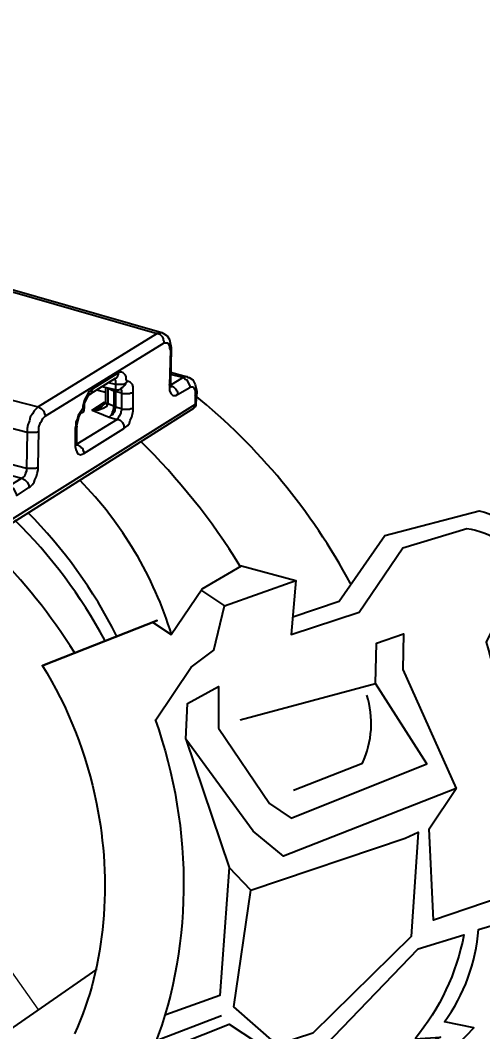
# Model space of a CAD drawing. Header units: feet. Extents: x -354 to 55127, y -297 to 4121.
# Drawn here: x 186.39 to 189.85, y 35.12 to 42.69 of the extents above; entities that cross this region are included whole.
import ezdxf
from ezdxf.enums import TextEntityAlignment as Align

# ---------------------------------------------------------------- set-up
doc = ezdxf.new("R2018")
doc.units = ezdxf.units.FT
doc.header["$MEASUREMENT"] = 0
for name, color, linetype in [('G-ANNO-TEXT', 1, 'Continuous'), ('G-TEXT', 7, 'Continuous'), ('PDF_0', 7, 'Continuous')]:
    doc.layers.add(name, color=color, linetype=linetype)
doc.styles.add('NEI-A', font='arial.ttf')
doc.styles.get("Standard").update_dxf_attribs({"font": 'arial.ttf'})

# ---------------------------------------------------------------- blocks, each defined once
blk = doc.blocks.new('DETAIL_TITLE')
at = {"style": 'NEI-A', "flags": 8}
blk.add_attdef('#', text='', height=0.2, dxfattribs=at).set_placement((0.5922, -0.5109), align=Align.MIDDLE_CENTER)
at = {"lineweight": 30, "flags": 104}
blk.add_attdef('DETAIL_TITLE', text='', height=0.2, dxfattribs=at).set_placement((0.909897, -0.525138), align=Align.BOTTOM_LEFT)
at = {"style": 'NEI-A'}
for tag, p in [('SCALE:', (0.938649, -0.73792)), ('1"_=_', (1.547399, -0.73792))]:
    blk.add_attdef(tag, text='', height=0.1, dxfattribs=at).set_placement(p, align=Align.BOTTOM_LEFT)
blk = doc.blocks.new('sub-title')
at = {"color": 153, "lineweight": 30, "flags": 106}
blk.add_attdef('SUB_TITLE', text='', height=0.1875, dxfattribs=at).set_placement((0, 0.1875), align=Align.MIDDLE_CENTER)

msp = doc.modelspace()

# ---------------------------------------------------------------- linework, layer by layer
at = {"layer": 'PDF_0', "lineweight": 25}
for points in [[(182.9633, 40.8212), (182.9807, 40.7516), (182.9923, 40.7342), (183.0271, 40.6994), (183.0445, 40.6878), (183.0677, 40.682), (184.1461, 41.285), (187.4162, 40.3458), (187.4336, 40.3516), (187.451, 40.3516)], [(184.1635, 41.3024), (184.1809, 41.2908), (187.451, 40.3516), (187.4625, 40.3458), (187.4915, 40.3284), (187.5089, 40.2994), (187.5205, 40.2414), (187.5205, 40.2356), (187.5147, 39.9689), (187.5147, 39.9573), (187.5379, 39.9457), (187.5553, 39.9283), (187.5611, 39.9167), (187.5669, 39.9109), (187.5669, 39.8877)], [(182.8126, 40.4849), (182.8474, 40.4965), (182.8706, 40.5023), (182.8879, 40.5023), (182.9111, 40.5081), (182.9343, 40.5023), (182.9575, 40.5023), (182.9807, 40.4965), (182.9807, 40.2356), (186.4363, 39.3369), (186.5059, 39.3369), (186.5175, 39.3427), (186.5233, 39.3485)], [(187.4683, 40.2762), (187.4683, 40.2878), (187.4625, 40.2936), (187.4625, 40.3052), (187.4568, 40.3168), (187.4394, 40.3342), (187.4162, 40.3458), (186.5233, 39.795), (186.5465, 39.7834), (186.5639, 39.766), (186.5697, 39.7544), (186.5697, 39.7486), (186.5755, 39.737), (186.5755, 39.7254)], [(182.7488, 40.2414), (182.7546, 40.224), (182.7662, 40.1776), (182.7778, 40.1544), (182.7952, 40.137), (182.83, 40.1138), (182.8532, 40.1022), (182.9517, 40.1602), (186.4015, 39.2615), (186.3088, 39.2036), (186.3203, 39.1978), (186.3261, 39.192), (186.3377, 39.1862), (186.3609, 39.1398), (186.3609, 39.1282)], [(186.3609, 39.1282), (186.4537, 39.192), (186.4653, 39.1978), (186.4827, 39.2152), (186.4943, 39.2325), (186.5001, 39.2499), (186.5117, 39.2731), (186.5175, 39.2963), (186.5233, 39.3253), (186.5233, 39.3485), (186.5291, 39.6152), (186.5291, 39.6442), (186.5407, 39.679), (186.5523, 39.6906), (186.5581, 39.708), (186.5755, 39.7254), (187.4683, 40.2762), (187.4915, 40.2762), (187.4973, 40.2704), (187.5089, 40.2472), (187.5089, 40.2356), (187.5147, 40.224), (187.5089, 39.9573), (187.5089, 39.9167), (187.5205, 39.8935), (187.5321, 39.8819), (187.5553, 39.8819), (187.5669, 39.8877), (187.6597, 39.9399), (187.6655, 39.9457), (187.6829, 39.9457), (187.6887, 39.9399), (187.7003, 39.9167), (187.7003, 39.8123), (187.7061, 39.8181), (187.7061, 39.8239)], [(187.5205, 40.2356), (187.5205, 40.2298), (187.5147, 40.224)], [(187.1031, 39.9109), (187.0915, 39.9167), (187.0915, 39.8008), (187.1031, 39.795), (187.1495, 39.7834), (187.1495, 39.7718), (187.1437, 39.7602), (187.1437, 39.7486), (187.1321, 39.7254), (187.1263, 39.7196), (187.1205, 39.708), (187.1147, 39.7022), (187.1263, 39.7022), (187.1379, 39.6964), (187.1553, 39.679), (187.1669, 39.6558), (187.1669, 39.6326), (187.1784, 39.6442), (187.1958, 39.6558), (187.2074, 39.6732), (187.2132, 39.6964), (187.2248, 39.7196), (187.2364, 39.766), (187.2364, 39.9457), (187.2306, 39.9631), (187.2132, 39.9805), (187.2016, 39.9863), (187.19, 39.9863), (187.1842, 40.0037), (187.1842, 40.0211), (187.1784, 40.0327), (187.1611, 40.0501), (187.1495, 40.0559), (187.1379, 40.0559), (187.1263, 40.0501), (186.9291, 39.9283), (186.9175, 39.9167), (186.9001, 39.9051), (186.8943, 39.8877), (186.8828, 39.8703), (186.8712, 39.8471), (186.8596, 39.8008), (186.8596, 39.7834), (186.8248, 39.7312), (186.819, 39.708), (186.8074, 39.6848), (186.8074, 39.6558), (186.8016, 39.6326), (186.8016, 39.4993), (186.8074, 39.4761), (186.8132, 39.4587), (186.819, 39.4471), (186.8422, 39.4355), (186.8654, 39.4471), (187.1669, 39.6326)], [(186.8712, 39.7834), (186.8712, 39.8239), (186.9001, 39.8819), (186.9059, 39.8877), (187.1031, 40.0095), (187.1089, 40.0095), (187.1147, 40.0211), (187.1205, 40.0269), (187.1263, 40.0385), (187.1263, 40.0501)], [(187.0973, 40.0037), (187.0973, 39.9979), (187.1031, 39.9921), (187.1031, 39.9631), (187.0509, 39.9747)], [(187.5147, 40.0559), (187.6423, 40.0211), (187.6249, 40.0211), (187.6075, 40.0153), (187.5147, 40.0385)], [(187.5205, 39.9399), (187.5205, 39.9457), (187.5147, 39.9573), (187.6075, 40.0153), (187.6191, 40.0095), (187.6249, 40.0037), (187.6365, 39.9979), (187.6597, 39.9515), (187.6597, 39.9399)], [(187.6423, 40.0153), (187.6539, 40.0153), (187.6829, 39.9979), (187.7003, 39.9631), (187.7119, 39.9109), (187.7119, 39.9051), (187.7061, 39.8239), (187.7061, 39.8065), (187.7003, 39.795), (187.6829, 39.7776), (187.6771, 39.7776)], [(186.9291, 39.9283), (186.9233, 39.9167), (186.9233, 39.9051), (186.9175, 39.8935), (186.9117, 39.8877), (186.9059, 39.8877)], [(187.0277, 39.9399), (187.0277, 39.8355), (187.0161, 39.8123), (186.9987, 39.795), (186.9871, 39.7892), (186.9523, 39.7776), (186.9291, 39.7718), (187.0219, 39.8297)], [(186.9639, 39.9225), (187.0277, 39.9051)], [(187.1031, 39.9225), (187.0045, 39.9457)], [(187.0451, 39.9341), (187.0451, 39.8181), (187.0335, 39.8239), (187.0277, 39.8297), (187.0277, 39.8355), (187.0277, 39.8297), (187.0335, 39.8239), (187.0335, 39.8181), (187.0451, 39.8181)], [(187.0509, 39.9341), (187.0915, 39.9167)], [(187.19, 39.9863), (187.1784, 39.9689), (187.1726, 39.9689), (187.1611, 39.9631), (187.1031, 39.9631), (187.1031, 39.9225), (187.1263, 39.9225), (187.1495, 39.9341), (187.1726, 39.9573)], [(187.1784, 39.9689), (187.1726, 39.9573), (187.1553, 39.9399), (187.1437, 39.9341), (187.1437, 39.9283), (187.1495, 39.9167), (187.1495, 39.8993), (187.1495, 39.7834), (187.1611, 39.7776), (187.2074, 39.7776), (187.219, 39.7834), (187.2306, 39.7834), (187.2364, 39.7892)], [(187.5089, 39.9573), (187.5089, 39.9631), (187.5147, 39.9689)], [(187.2364, 39.9051), (187.2306, 39.8993), (187.219, 39.8993), (187.2074, 39.8935), (187.1611, 39.8935), (187.1495, 39.8993), (187.1031, 39.9109), (187.1031, 39.795), (187.0973, 39.7776), (187.0973, 39.766), (187.0915, 39.7544), (187.0857, 39.7486), (187.0799, 39.737), (187.0683, 39.7312), (187.0567, 39.7196), (187.0741, 39.737), (187.0799, 39.7486), (187.0799, 39.7602), (187.0857, 39.766), (187.0915, 39.7834), (187.0915, 39.8008), (187.0451, 39.8181), (187.0335, 39.795), (187.0103, 39.7834), (186.9755, 39.7718), (186.9291, 39.7718), (187.0567, 39.7196), (187.1147, 39.7022), (186.8132, 39.5166), (186.8248, 39.5109), (186.8306, 39.5051), (186.8422, 39.4993), (186.848, 39.4877), (186.8596, 39.4819), (186.8596, 39.4703), (186.8654, 39.4587), (186.8654, 39.4471)], [(187.7119, 39.9051), (187.7119, 39.8993), (187.7061, 39.8935), (187.7003, 39.8935)], [(186.2914, 38.9021), (187.6771, 39.7776), (187.6829, 39.7776), (187.6887, 39.7834), (187.7003, 39.8065), (187.7003, 39.8123), (186.3088, 38.9426)], [(186.8016, 39.5166), (186.8132, 39.5282), (186.8132, 39.65), (186.8132, 39.6558), (186.8306, 39.7254), (186.8422, 39.7428), (186.8538, 39.7544), (186.8654, 39.7602), (186.8654, 39.7718), (186.8654, 39.7834), (186.8654, 39.766), (186.8654, 39.7718), (186.8596, 39.7834)], [(186.8654, 39.766), (186.8538, 39.7544)], [(187.0857, 39.766), (187.0973, 39.766)], [(186.8132, 39.65), (186.8132, 39.6442), (186.8016, 39.6326)], [(186.5291, 39.6152), (186.5233, 39.6094), (186.5117, 39.6036), (186.4421, 39.6036), (186.4363, 39.3369), (186.4363, 39.3137), (186.4305, 39.3021), (186.4305, 39.2905), (186.4247, 39.2847), (186.4189, 39.2731), (186.4131, 39.2673), (186.4015, 39.2615), (186.4247, 39.2499), (186.4421, 39.2325), (186.4537, 39.2094), (186.4537, 39.192)], [(186.8132, 39.5051), (186.8132, 39.534)], [(187.3814, 38.1831), (187.5205, 38.0903), (187.7524, 38.4324), (188.0481, 38.6064), (188.454, 38.4962)], [(187.7466, 38.4208), (187.9206, 38.3049)], [(188.0365, 37.4526), (189.0512, 37.7251)], [(187.6307, 37.3076), (187.9554, 36.3452)], [(188.1177, 36.177), (189.2715, 36.5655), (189.3701, 36.6119), (189.3179, 35.8291), (188.5816, 35.1044), (188.3149, 35.0174), (187.9902, 35.3015), (188.1177, 36.177), (187.9554, 36.3452), (187.8858, 35.3885), (187.4799, 35.2435)], [(186.9639, 35.5856), (184.8767, 34.1361)], [(187.4162, 35.0522), (187.8974, 35.2377)], [(186.819, 34.0955), (186.7088, 34.4608), (187.0277, 35.0232), (187.3698, 34.942), (187.9554, 35.174), (188.2685, 34.9652), (188.1003, 34.7101), (187.364, 34.1651), (187.3118, 34.0839), (186.071, 33.6027)]]:
    msp.add_lwpolyline(points, dxfattribs=at)
for points in [[(182.9807, 40.4965), (182.9807, 40.5255), (182.9923, 40.5835), (183.0039, 40.6067), (183.0155, 40.6357), (183.0503, 40.6704), (183.0677, 40.682), (186.5233, 39.795), (186.4943, 39.766), (186.4827, 39.7428), (186.4653, 39.7196), (186.4595, 39.6906), (186.4479, 39.6616), (186.4421, 39.6326), (186.4421, 39.6036)], [(186.5581, 37.8584), (187.4162, 38.1947)], [(187.8742, 37.3888), (188.2569, 36.8264), (188.4192, 36.7162), (189.4339, 37.1221), (189.0512, 37.7251), (189.057, 38.0266), (189.2599, 38.0961), (189.2541, 37.8294), (189.6542, 36.9365), (188.3612, 36.4321), (188.1351, 36.6177), (187.6307, 37.3076), (187.6423, 37.5743), (187.8742, 37.7019)]]:
    msp.add_lwpolyline(points, close=True, dxfattribs=at)
for points in [[(188.4308, 38.2237), (188.7787, 38.3397), (189.1208, 38.8325), (189.8281, 39.018, -0.279707), (190.2411, 38.5988)], [(187.4046, 37.4526), (187.6713, 37.8468), (187.8394, 37.9744), (187.9206, 38.3049), (188.454, 38.4962), (188.4192, 38.0903), (188.9294, 38.2585), (189.2541, 38.7397), (189.7354, 38.8847, -0.239182), (190.1528, 38.6006), (189.8803, 38.0324, -0.109758), (189.9905, 36.1248), (189.486, 35.9509), (189.4513, 36.6351), (189.6542, 36.9365)], [(186.7974, 37.9553, 0.053645), (186.1812, 38.7281), (186.0073, 38.618)], [(188.4366, 36.925), (188.9526, 37.1279, 0.188716), (188.9856, 37.6365)], [(187.3118, 34.0839), (188.5758, 34.4898), (188.6859, 34.5478, 0.162648), (189.7875, 35.145), (189.5672, 35.1914, 0.139358), (189.8223, 35.8813), (190.0311, 35.9451)]]:
    msp.add_lwpolyline(points, format="xyb", dxfattribs=at)
msp.add_lwpolyline([(189.3469, 35.0638), (189.5382, 35.0754), (188.6395, 34.6058), (188.4888, 34.8203), (189.3701, 35.7364), (189.7122, 35.8407, -0.125407)], format="xyb", close=True, dxfattribs=at)
at = {"layer": 'PDF_0', "lineweight": 0}
msp.add_lwpolyline([(186.5233, 35.2841), (186.2798, 35.632)], dxfattribs=at)
at = {"layer": 'PDF_0', "lineweight": 25}
msp.add_circle((183.5112, 41.0908), 9.1637, dxfattribs=at)
for centre, radius, start, end in [((184.7868, 36.2901), 4.6239, 28.17443, 50.99855), ((183.7547, 35.9538), 5.0355, 31.78345, 45.40649), ((184.81, 37.2583), 2.8381, 17.10023, 44.45618), ((183.7721, 36.3133), 3.6846, 28.09202, 45.60426), ((183.8475, 36.435), 3.6556, 26.77918, 44.6869)]:
    msp.add_arc(centre, radius, start, end, dxfattribs=at)
for points, knots in [([(186.5525, 37.8628), (186.7508, 37.547), (186.8883, 37.1918), (187.0201, 36.5336), (187.0383, 36.2308), (186.9848, 35.6469), (186.9157, 35.3628), (186.7975, 35.1003)], [0, 0, 0, 0, 3.260783, 3.260783, 5.871872, 5.871872, 8.396119, 8.396119, 8.396119, 8.396119]), ([(187.4004, 37.4542), (187.5459, 37.0431), (187.619, 36.6057), (187.6077, 35.7505), (187.5287, 35.3304), (187.3674, 34.9436)], [0, 0, 0, 0, 3.813493, 3.813493, 7.492032, 7.492032, 7.492032, 7.492032])]:
    msp.add_open_spline(points, degree=3, knots=knots, dxfattribs=at)

# ---------------------------------------------------------------- block references
at = {"layer": 'G-ANNO-TEXT'}
ref = msp.add_blockref('DETAIL_TITLE', (61.1371, 1018.0946), dxfattribs=dict(at, xscale=128.9267043143703, yscale=128.9267043143703, zscale=128.9267043143703))
lines = msp.add_mtext('{\\LDC BLOCK TYPE-2 (3) STRINGS (52) MODULES [580W-NORTH MOTOR GAP] }', dxfattribs={"layer": '0', "insert": (178.4471, 989.0683), "char_height": 988.137813, "attachment_point": 1})
ref.add_attrib('DETAIL_TITLE', '', (178.4471, 989.0683)).embed_mtext(lines)
at = {"layer": 'G-TEXT'}
ref = msp.add_blockref('sub-title', (-251.2189, 104.6376), dxfattribs=dict(at, xscale=5.485316049832718, yscale=5.485316049832718, zscale=5.485316049832718))
lines = msp.add_mtext('{\\LTYPICAL 54-MODULE SHORT TRACKER  WIRING DETAIL}', dxfattribs={"layer": 'G-ANNO-TEXT', "insert": (-221.2581, 117.1338), "char_height": 92.112391, "attachment_point": 1})
ref.add_attrib('SUB_TITLE', '', (-221.2581, 117.1338), dxfattribs={"flags": 104}).embed_mtext(lines)
ref = msp.add_blockref('sub-title', (115.6277, 52.293), dxfattribs=dict(at, xscale=5.485316049832718, yscale=5.485316049832718, zscale=5.485316049832718))
lines = msp.add_mtext('{\\LTYPICAL 3x90-MODULE TRACKER WIRING DETAIL}', dxfattribs={"layer": 'G-ANNO-TEXT', "insert": (129.6663, 67.5178), "char_height": 92.112391, "attachment_point": 1})
ref.add_attrib('SUB_TITLE', '', (129.6663, 67.5178), dxfattribs={"flags": 104}).embed_mtext(lines)

doc.saveas('drawing.dxf')
